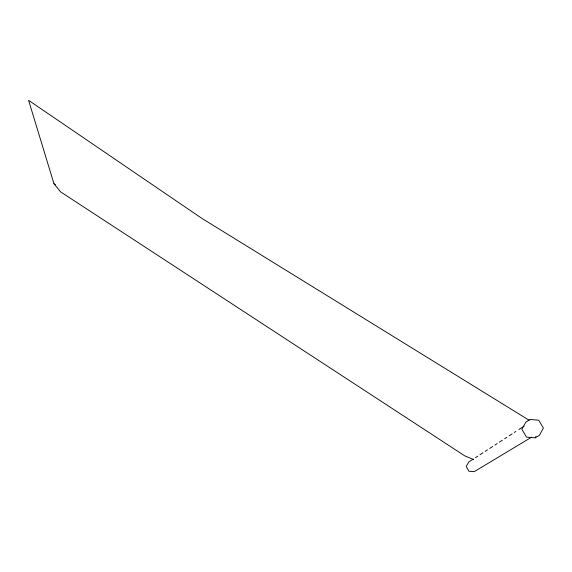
<?xml version="1.0" encoding="UTF-8"?>
<svg xmlns="http://www.w3.org/2000/svg" width="572" height="572" viewBox="0 0 572 572"><rect width="100%" height="100%" fill="white"/><g stroke="black" fill="none" stroke-linecap="round" stroke-linejoin="round"><path stroke-width="0.86" d="M535.199 437.83L539.425 435.328L543.4 428.071L538.645 420.17L529.929 419.469L525.847 422.15L521.864 429.279L526.533 437.144L535.199 437.83L535.993 436.393M473.237 459.087L468.754 461.997L466.216 466.416L468.954 471.257L474.231 471.664L531.667 437.137M475.482 457.636L477.72 456.184M479.965 454.726L482.954 452.788M485.199 451.337L487.444 449.885M489.682 448.427L492.678 446.489M494.916 445.037L497.161 443.579M499.406 442.127L502.395 440.19M504.64 438.738L506.885 437.28M509.123 435.828L512.112 433.891M514.357 432.439L515.851 431.467M518.847 429.529L524.081 426.133M473.509 459.523L464.743 455.855L60.732 191.963L53.961 183.748L28.6 100.336L201.723 218.282L529.257 420.327M53.961 183.748L55.455 184.72"/></g></svg>
